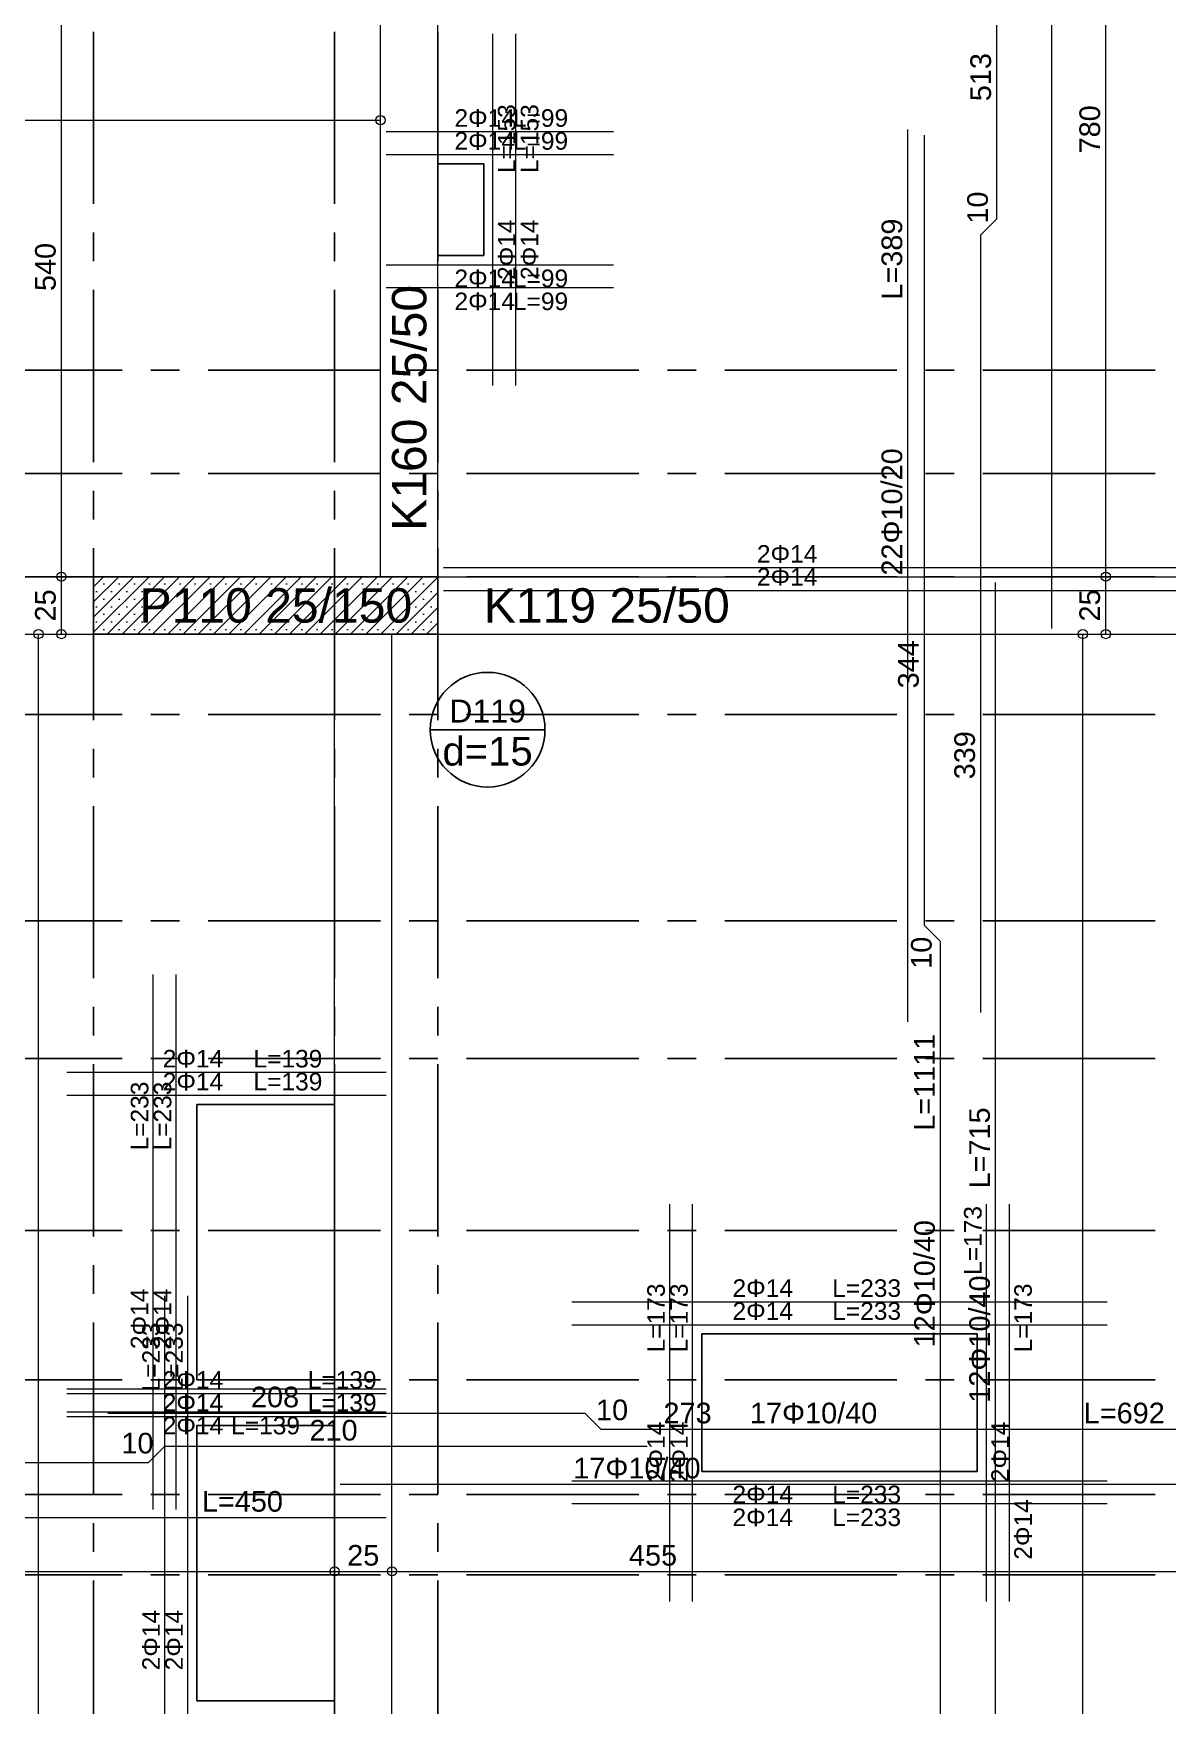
# Model space of a CAD drawing. Header units: millimetres. Extents: x 2232 to 85269, y -3593 to 5869.
# Drawn here: x 51229 to 51723, y 3966 to 4695 of the extents above; entities that cross this region are included whole.
import ezdxf

# ---------------------------------------------------------------- set-up
doc = ezdxf.new("R2010")
doc.units = ezdxf.units.MM
doc.linetypes.add('CENTER2', pattern=[112.5, 75, -12.5, 12.5, -12.5])
doc.linetypes.add('DASHDOT2', pattern=[12.7, 6.35, -3.175, 0, -3.175])
doc.layers.add('aks', color=251, linetype='DASHDOT2', lineweight=35)
for name, color, linetype in [('Donatı Topl. Uzun. Yazısı', 7, 'Continuous'), ('Donatı Uz. Yazısı', 7, 'Continuous'), ('Donatı Yazısı', 7, 'Continuous'), ('Donatı Çizgisi', 7, 'Continuous'), ('Döşeme', 7, 'Continuous'), ('Döşeme Boşluğu', 7, 'Continuous'), ('Kiriş', 7, 'Continuous'), ('Panel', 7, 'Continuous'), ('Standart', 7, 'Continuous'), ('Ölçülendirme', 7, 'Continuous')]:
    doc.layers.add(name, color=color, linetype=linetype)
doc.styles.add('arial_1_18', font='arial.ttf', dxfattribs={"height": 0.2})

# ---------------------------------------------------------------- blocks, each defined once
blk = doc.blocks.new('IDE382Entity2644')
at = {"layer": 'Donatı Çizgisi', "color": 5, "linetype": 'Continuous', "lineweight": 5}
blk.add_lwpolyline([(1002.5, 1519), (1457.5, 1519)], dxfattribs=at)
at = {"layer": 'Donatı Topl. Uzun. Yazısı', "color": 1, "linetype": 'Continuous', "lineweight": 5, "style": 'arial_1_18'}
blk.add_text('L=455', height=7.65, dxfattribs=at).set_placement((1336.48, 1521.12))
at = {"layer": 'Donatı Yazısı', "color": 5, "linetype": 'Continuous', "lineweight": 5, "style": 'arial_1_18'}
blk.add_text('2Φ14', height=7.65, dxfattribs=at).set_placement((1139, 1521.12))
blk = doc.blocks.new('IDE382Entity2645')
at = {"layer": 'Donatı Çizgisi', "color": 5, "linetype": 'Continuous', "lineweight": 5}
blk.add_lwpolyline([(1002.5, 1529), (1457.5, 1529)], dxfattribs=at)
at = {"layer": 'Donatı Topl. Uzun. Yazısı', "color": 1, "linetype": 'Continuous', "lineweight": 5, "style": 'arial_1_18'}
blk.add_text('L=455', height=7.65, dxfattribs=at).set_placement((1336.48, 1531.12))
at = {"layer": 'Donatı Yazısı', "color": 5, "linetype": 'Continuous', "lineweight": 5, "style": 'arial_1_18'}
blk.add_text('2Φ14', height=7.65, dxfattribs=at).set_placement((1139, 1531.12))
blk = doc.blocks.new('IDE382Entity2672')
at = {"layer": 'Döşeme Boşluğu', "color": 8, "linetype": 'Continuous', "lineweight": -3}
blk.add_lwpolyline([(1115, 1135), (1235, 1135)], dxfattribs=at)
blk = doc.blocks.new('IDE382Entity2673')
at = {"layer": 'Döşeme Boşluğu', "color": 8, "linetype": 'Continuous', "lineweight": -3}
blk.add_lwpolyline([(1235, 1135), (1235, 1195)], dxfattribs=at)
blk = doc.blocks.new('IDE382Entity2674')
at = {"layer": 'Döşeme Boşluğu', "color": 8, "linetype": 'Continuous', "lineweight": -3}
blk.add_lwpolyline([(1235, 1195), (1115, 1195)], dxfattribs=at)
blk = doc.blocks.new('IDE382Entity2675')
at = {"layer": 'Döşeme Boşluğu', "color": 8, "linetype": 'Continuous', "lineweight": -3}
blk.add_lwpolyline([(1115, 1195), (1115, 1135)], dxfattribs=at)
blk = doc.blocks.new('IDE382Entity2676')
at = {"layer": 'Donatı Çizgisi', "color": 5, "linetype": 'Continuous', "lineweight": 5}
blk.add_lwpolyline([(1058.41, 1199), (1291.59, 1199)], dxfattribs=at)
at = {"layer": 'Donatı Topl. Uzun. Yazısı', "color": 1, "linetype": 'Continuous', "lineweight": 5, "style": 'arial_1_18'}
blk.add_text('L=233', height=7.65, dxfattribs=at).set_placement((1171.8, 1201.12))
at = {"layer": 'Donatı Yazısı', "color": 5, "linetype": 'Continuous', "lineweight": 5, "style": 'arial_1_18'}
blk.add_text('2Φ14', height=7.65, dxfattribs=at).set_placement((1128.36, 1201.12))
blk = doc.blocks.new('IDE382Entity2677')
at = {"layer": 'Donatı Çizgisi', "color": 5, "linetype": 'Continuous', "lineweight": 5}
blk.add_lwpolyline([(1058.41, 1209), (1291.59, 1209)], dxfattribs=at)
at = {"layer": 'Donatı Topl. Uzun. Yazısı', "color": 1, "linetype": 'Continuous', "lineweight": 5, "style": 'arial_1_18'}
blk.add_text('L=233', height=7.65, dxfattribs=at).set_placement((1171.8, 1211.12))
at = {"layer": 'Donatı Yazısı', "color": 5, "linetype": 'Continuous', "lineweight": 5, "style": 'arial_1_18'}
blk.add_text('2Φ14', height=7.65, dxfattribs=at).set_placement((1128.36, 1211.12))
blk = doc.blocks.new('IDE382Entity2678')
at = {"layer": 'Donatı Çizgisi', "color": 5, "linetype": 'Continuous', "lineweight": 5}
blk.add_lwpolyline([(1239, 1078.41), (1239, 1251.59)], dxfattribs=at)
at = {"layer": 'Donatı Topl. Uzun. Yazısı', "color": 1, "linetype": 'Continuous', "lineweight": 5, "style": 'arial_1_18'}
blk.add_text('L=173', height=7.65, rotation=90, dxfattribs=at).set_placement((1236.88, 1220.71))
at = {"layer": 'Donatı Yazısı', "color": 5, "linetype": 'Continuous', "lineweight": 5, "style": 'arial_1_18'}
blk.add_text('2Φ14', height=7.65, rotation=90, dxfattribs=at).set_placement((1248.78, 1130.36))
blk = doc.blocks.new('IDE382Entity2679')
at = {"layer": 'Donatı Çizgisi', "color": 5, "linetype": 'Continuous', "lineweight": 5}
blk.add_lwpolyline([(1249, 1078.41), (1249, 1251.59)], dxfattribs=at)
at = {"layer": 'Donatı Topl. Uzun. Yazısı', "color": 1, "linetype": 'Continuous', "lineweight": 5, "style": 'arial_1_18'}
blk.add_text('L=173', height=7.65, rotation=90, dxfattribs=at).set_placement((1258.78, 1186.94))
at = {"layer": 'Donatı Yazısı', "color": 5, "linetype": 'Continuous', "lineweight": 5, "style": 'arial_1_18'}
blk.add_text('2Φ14', height=7.65, rotation=90, dxfattribs=at).set_placement((1258.78, 1096.59))
blk = doc.blocks.new('IDE382Entity2680')
at = {"layer": 'Donatı Çizgisi', "color": 5, "linetype": 'Continuous', "lineweight": 5}
blk.add_lwpolyline([(1058.41, 1131), (1291.59, 1131)], dxfattribs=at)
at = {"layer": 'Donatı Topl. Uzun. Yazısı', "color": 1, "linetype": 'Continuous', "lineweight": 5, "style": 'arial_1_18'}
blk.add_text('L=233', height=7.65, dxfattribs=at).set_placement((1171.8, 1121.22))
at = {"layer": 'Donatı Yazısı', "color": 5, "linetype": 'Continuous', "lineweight": 5, "style": 'arial_1_18'}
blk.add_text('2Φ14', height=7.65, dxfattribs=at).set_placement((1128.36, 1121.22))
blk = doc.blocks.new('IDE382Entity2681')
at = {"layer": 'Donatı Çizgisi', "color": 5, "linetype": 'Continuous', "lineweight": 5}
blk.add_lwpolyline([(1058.41, 1121), (1291.59, 1121)], dxfattribs=at)
at = {"layer": 'Donatı Topl. Uzun. Yazısı', "color": 1, "linetype": 'Continuous', "lineweight": 5, "style": 'arial_1_18'}
blk.add_text('L=233', height=7.65, dxfattribs=at).set_placement((1171.8, 1111.22))
at = {"layer": 'Donatı Yazısı', "color": 5, "linetype": 'Continuous', "lineweight": 5, "style": 'arial_1_18'}
blk.add_text('2Φ14', height=7.65, dxfattribs=at).set_placement((1128.36, 1111.22))
blk = doc.blocks.new('IDE382Entity2682')
at = {"layer": 'Donatı Çizgisi', "color": 5, "linetype": 'Continuous', "lineweight": 5}
blk.add_lwpolyline([(1111, 1078.41), (1111, 1251.59)], dxfattribs=at)
at = {"layer": 'Donatı Topl. Uzun. Yazısı', "color": 1, "linetype": 'Continuous', "lineweight": 5, "style": 'arial_1_18'}
blk.add_text('L=173', height=7.65, rotation=90, dxfattribs=at).set_placement((1108.88, 1186.94))
at = {"layer": 'Donatı Yazısı', "color": 5, "linetype": 'Continuous', "lineweight": 5, "style": 'arial_1_18'}
blk.add_text('2Φ14', height=7.65, rotation=90, dxfattribs=at).set_placement((1108.88, 1130.36))
blk = doc.blocks.new('IDE382Entity2683')
at = {"layer": 'Donatı Çizgisi', "color": 5, "linetype": 'Continuous', "lineweight": 5}
blk.add_lwpolyline([(1101, 1078.41), (1101, 1251.59)], dxfattribs=at)
at = {"layer": 'Donatı Topl. Uzun. Yazısı', "color": 1, "linetype": 'Continuous', "lineweight": 5, "style": 'arial_1_18'}
blk.add_text('L=173', height=7.65, rotation=90, dxfattribs=at).set_placement((1098.88, 1186.94))
at = {"layer": 'Donatı Yazısı', "color": 5, "linetype": 'Continuous', "lineweight": 5, "style": 'arial_1_18'}
blk.add_text('2Φ14', height=7.65, rotation=90, dxfattribs=at).set_placement((1098.88, 1130.36))
blk = doc.blocks.new('IDE382Entity2684')
at = {"layer": 'Döşeme Boşluğu', "color": 8, "linetype": 'Continuous', "lineweight": -3}
blk.add_lwpolyline([(895, 1155), (895, 1035)], dxfattribs=at)
blk = doc.blocks.new('IDE382Entity2685')
at = {"layer": 'Döşeme Boşluğu', "color": 8, "linetype": 'Continuous', "lineweight": -3}
blk.add_lwpolyline([(895, 1035), (955, 1035)], dxfattribs=at)
blk = doc.blocks.new('IDE382Entity2686')
at = {"layer": 'Döşeme Boşluğu', "color": 8, "linetype": 'Continuous', "lineweight": -3}
blk.add_lwpolyline([(955, 1035), (955, 1155)], dxfattribs=at)
blk = doc.blocks.new('IDE382Entity2687')
at = {"layer": 'Döşeme Boşluğu', "color": 8, "linetype": 'Continuous', "lineweight": -3}
blk.add_lwpolyline([(955, 1155), (895, 1155)], dxfattribs=at)
blk = doc.blocks.new('IDE382Entity2690')
at = {"layer": 'Donatı Çizgisi', "color": 5, "linetype": 'Continuous', "lineweight": 5}
blk.add_lwpolyline([(891, 978.41), (891, 1211.59)], dxfattribs=at)
at = {"layer": 'Donatı Topl. Uzun. Yazısı', "color": 1, "linetype": 'Continuous', "lineweight": 5, "style": 'arial_1_18'}
blk.add_text('L=233', height=7.65, rotation=90, dxfattribs=at).set_placement((888.87, 1169.92))
at = {"layer": 'Donatı Yazısı', "color": 5, "linetype": 'Continuous', "lineweight": 5, "style": 'arial_1_18'}
blk.add_text('2Φ14', height=7.65, rotation=90, dxfattribs=at).set_placement((888.87, 1048.36))
blk = doc.blocks.new('IDE382Entity2691')
at = {"layer": 'Donatı Çizgisi', "color": 5, "linetype": 'Continuous', "lineweight": 5}
blk.add_lwpolyline([(881, 978.41), (881, 1211.59)], dxfattribs=at)
at = {"layer": 'Donatı Topl. Uzun. Yazısı', "color": 1, "linetype": 'Continuous', "lineweight": 5, "style": 'arial_1_18'}
blk.add_text('L=233', height=7.65, rotation=90, dxfattribs=at).set_placement((878.87, 1169.92))
at = {"layer": 'Donatı Yazısı', "color": 5, "linetype": 'Continuous', "lineweight": 5, "style": 'arial_1_18'}
blk.add_text('2Φ14', height=7.65, rotation=90, dxfattribs=at).set_placement((878.87, 1048.36))
blk = doc.blocks.new('IDE382Entity2692')
at = {"layer": 'Donatı Çizgisi', "color": 5, "linetype": 'Continuous', "lineweight": 5}
blk.add_lwpolyline([(838.41, 1159), (977.5, 1159)], dxfattribs=at)
at = {"layer": 'Donatı Topl. Uzun. Yazısı', "color": 1, "linetype": 'Continuous', "lineweight": 5, "style": 'arial_1_18'}
blk.add_text('L=139', height=7.65, dxfattribs=at).set_placement((943.31, 1161.12))
at = {"layer": 'Donatı Yazısı', "color": 5, "linetype": 'Continuous', "lineweight": 5, "style": 'arial_1_18'}
blk.add_text('2Φ14', height=7.65, dxfattribs=at).set_placement((880.14, 1161.12))
blk = doc.blocks.new('IDE382Entity2693')
at = {"layer": 'Donatı Çizgisi', "color": 5, "linetype": 'Continuous', "lineweight": 5}
blk.add_lwpolyline([(838.41, 1169), (977.5, 1169)], dxfattribs=at)
at = {"layer": 'Donatı Topl. Uzun. Yazısı', "color": 1, "linetype": 'Continuous', "lineweight": 5, "style": 'arial_1_18'}
blk.add_text('L=139', height=7.65, dxfattribs=at).set_placement((943.31, 1171.12))
at = {"layer": 'Donatı Yazısı', "color": 5, "linetype": 'Continuous', "lineweight": 5, "style": 'arial_1_18'}
blk.add_text('2Φ14', height=7.65, dxfattribs=at).set_placement((880.14, 1171.12))
blk = doc.blocks.new('IDE382Entity2694')
at = {"layer": 'Döşeme Boşluğu', "color": 8, "linetype": 'Continuous', "lineweight": -3}
blk.add_lwpolyline([(955, 1175), (955, 1295)], dxfattribs=at)
blk = doc.blocks.new('IDE382Entity2695')
at = {"layer": 'Döşeme Boşluğu', "color": 8, "linetype": 'Continuous', "lineweight": -3}
blk.add_lwpolyline([(955, 1295), (895, 1295)], dxfattribs=at)
blk = doc.blocks.new('IDE382Entity2696')
at = {"layer": 'Döşeme Boşluğu', "color": 8, "linetype": 'Continuous', "lineweight": -3}
blk.add_lwpolyline([(895, 1295), (895, 1175)], dxfattribs=at)
blk = doc.blocks.new('IDE382Entity2697')
at = {"layer": 'Döşeme Boşluğu', "color": 8, "linetype": 'Continuous', "lineweight": -3}
blk.add_lwpolyline([(895, 1175), (955, 1175)], dxfattribs=at)
blk = doc.blocks.new('IDE382Entity2698')
at = {"layer": 'Donatı Çizgisi', "color": 5, "linetype": 'Continuous', "lineweight": 5}
blk.add_lwpolyline([(886, 1118.41), (886, 1351.59)], dxfattribs=at)
at = {"layer": 'Donatı Topl. Uzun. Yazısı', "color": 1, "linetype": 'Continuous', "lineweight": 5, "style": 'arial_1_18'}
blk.add_text('L=233', height=7.65, rotation=90, dxfattribs=at).set_placement((883.87, 1274.94))
at = {"layer": 'Donatı Yazısı', "color": 5, "linetype": 'Continuous', "lineweight": 5, "style": 'arial_1_18'}
blk.add_text('2Φ14', height=7.65, rotation=90, dxfattribs=at).set_placement((883.87, 1188.36))
blk = doc.blocks.new('IDE382Entity2699')
at = {"layer": 'Donatı Çizgisi', "color": 5, "linetype": 'Continuous', "lineweight": 5}
blk.add_lwpolyline([(876, 1118.41), (876, 1351.59)], dxfattribs=at)
at = {"layer": 'Donatı Topl. Uzun. Yazısı', "color": 1, "linetype": 'Continuous', "lineweight": 5, "style": 'arial_1_18'}
blk.add_text('L=233', height=7.65, rotation=90, dxfattribs=at).set_placement((873.87, 1274.94))
at = {"layer": 'Donatı Yazısı', "color": 5, "linetype": 'Continuous', "lineweight": 5, "style": 'arial_1_18'}
blk.add_text('2Φ14', height=7.65, rotation=90, dxfattribs=at).set_placement((873.87, 1188.36))
blk = doc.blocks.new('IDE382Entity2700')
at = {"layer": 'Donatı Çizgisi', "color": 5, "linetype": 'Continuous', "lineweight": 5}
blk.add_lwpolyline([(838.41, 1299), (977.5, 1299)], dxfattribs=at)
at = {"layer": 'Donatı Topl. Uzun. Yazısı', "color": 1, "linetype": 'Continuous', "lineweight": 5, "style": 'arial_1_18'}
blk.add_text('L=139', height=7.65, dxfattribs=at).set_placement((919.67, 1301.12))
at = {"layer": 'Donatı Yazısı', "color": 5, "linetype": 'Continuous', "lineweight": 5, "style": 'arial_1_18'}
blk.add_text('2Φ14', height=7.65, dxfattribs=at).set_placement((880.14, 1301.12))
blk = doc.blocks.new('IDE382Entity2701')
at = {"layer": 'Donatı Çizgisi', "color": 5, "linetype": 'Continuous', "lineweight": 5}
blk.add_lwpolyline([(838.41, 1309), (977.5, 1309)], dxfattribs=at)
at = {"layer": 'Donatı Topl. Uzun. Yazısı', "color": 1, "linetype": 'Continuous', "lineweight": 5, "style": 'arial_1_18'}
blk.add_text('L=139', height=7.65, dxfattribs=at).set_placement((919.67, 1311.12))
at = {"layer": 'Donatı Yazısı', "color": 5, "linetype": 'Continuous', "lineweight": 5, "style": 'arial_1_18'}
blk.add_text('2Φ14', height=7.65, dxfattribs=at).set_placement((880.14, 1311.12))
blk = doc.blocks.new('IDE382Entity2702')
at = {"layer": 'Donatı Çizgisi', "color": 5, "linetype": 'Continuous', "lineweight": 5}
blk.add_lwpolyline([(838.41, 1171), (977.5, 1171)], dxfattribs=at)
at = {"layer": 'Donatı Topl. Uzun. Yazısı', "color": 1, "linetype": 'Continuous', "lineweight": 5, "style": 'arial_1_18'}
blk.add_text('L=139', height=7.65, dxfattribs=at).set_placement((943.31, 1161.22))
at = {"layer": 'Donatı Yazısı', "color": 5, "linetype": 'Continuous', "lineweight": 5, "style": 'arial_1_18'}
blk.add_text('2Φ14', height=7.65, dxfattribs=at).set_placement((880.14, 1161.22))
blk = doc.blocks.new('IDE382Entity2703')
at = {"layer": 'Donatı Çizgisi', "color": 5, "linetype": 'Continuous', "lineweight": 5}
blk.add_lwpolyline([(838.41, 1161), (977.5, 1161)], dxfattribs=at)
at = {"layer": 'Donatı Topl. Uzun. Yazısı', "color": 1, "linetype": 'Continuous', "lineweight": 5, "style": 'arial_1_18'}
blk.add_text('L=139', height=7.65, dxfattribs=at).set_placement((909.93, 1151.22))
at = {"layer": 'Donatı Yazısı', "color": 5, "linetype": 'Continuous', "lineweight": 5, "style": 'arial_1_18'}
blk.add_text('2Φ14', height=7.65, dxfattribs=at).set_placement((880.14, 1151.22))
blk = doc.blocks.new('IDE382Entity2707')
at = {"layer": 'Döşeme', "color": 117, "linetype": 'Continuous', "lineweight": -3}
blk.add_lwpolyline([(996.67, 1458.33), (1046.67, 1458.33)], dxfattribs=at)
blk.add_circle((1021.67, 1458.33), 25, dxfattribs=at)
at = {"layer": 'Döşeme', "color": 178, "linetype": 'Continuous', "lineweight": -3, "style": 'arial_1_18'}
blk.add_text('D119', height=10, dxfattribs=at).set_placement((1004.97, 1461.46))
at = {"layer": 'Döşeme', "color": 164, "linetype": 'Continuous', "lineweight": -3, "style": 'arial_1_18'}
blk.add_text('d=15', height=12.5, dxfattribs=at).set_placement((1002, 1442.71))
blk = doc.blocks.new('IDE382Entity2819')
at = {"layer": 'Kiriş', "color": 4, "linetype": 'Continuous', "lineweight": 5}
blk.add_lwpolyline([(1000, 1525), (1000, 2050)], dxfattribs=at)
blk = doc.blocks.new('IDE382Entity2820')
at = {"layer": 'Kiriş', "color": 4, "linetype": 'Continuous', "lineweight": 5}
blk.add_lwpolyline([(975, 1525), (975, 2050)], dxfattribs=at)
blk = doc.blocks.new('IDE382Entity2821')
at = {"layer": 'Kiriş', "color": 159, "linetype": 'Continuous', "lineweight": 5, "style": 'arial_1_18'}
blk.add_text('K160 25/50', height=15, rotation=90, dxfattribs=at).set_placement((995, 1545))
blk = doc.blocks.new('IDE382Entity2825')
at = {"layer": 'Kiriş', "color": 4, "linetype": 'Continuous', "lineweight": 5}
blk.add_lwpolyline([(1000, 1500), (1435, 1500)], dxfattribs=at)
blk = doc.blocks.new('IDE382Entity2826')
at = {"layer": 'Kiriş', "color": 4, "linetype": 'Continuous', "lineweight": 5}
blk.add_lwpolyline([(1000, 1525), (1435, 1525)], dxfattribs=at)
blk = doc.blocks.new('IDE382Entity2827')
at = {"layer": 'Kiriş', "color": 159, "linetype": 'Continuous', "lineweight": 5, "style": 'arial_1_18'}
blk.add_text('K119 25/50', height=15, dxfattribs=at).set_placement((1020, 1505))
blk = doc.blocks.new('IDE382Entity2828')
at = {"layer": 'Kiriş', "color": 4, "linetype": 'Continuous', "lineweight": 5}
blk.add_lwpolyline([(980, 830), (980, 1500)], dxfattribs=at)
blk = doc.blocks.new('IDE382Entity2829')
at = {"layer": 'Kiriş', "color": 4, "linetype": 'Continuous', "lineweight": 5}
blk.add_lwpolyline([(955, 830), (955, 1500)], dxfattribs=at)
blk = doc.blocks.new('IDE382Entity2831')
at = {"layer": 'Kiriş', "color": 4, "linetype": 'Continuous', "lineweight": 5}
blk.add_lwpolyline([(550, 1500), (850, 1500)], dxfattribs=at)
blk = doc.blocks.new('IDE382Entity2832')
at = {"layer": 'Kiriş', "color": 4, "linetype": 'Continuous', "lineweight": 5}
blk.add_lwpolyline([(550, 1525), (850, 1525)], dxfattribs=at)
blk = doc.blocks.new('IDE382Entity3037')
at = {"layer": 'Panel', "linetype": 'Continuous', "lineweight": 5}
h = blk.add_hatch(dxfattribs=at)
h.set_pattern_fill('SACNCR', color=163, scale=50, style=0)
h.set_pattern_definition([(45, (0, 0), (-3.314563, 3.314563), []), (45, (3.3146, 0), (-3.314563, 3.314563), [0, -4.6875])])
h.paths.add_polyline_path([(850, 1525), (1000, 1525), (1000, 1500), (850, 1500)])
blk = doc.blocks.new('IDE382Entity3038')
at = {"layer": 'Panel', "color": 164, "linetype": 'Continuous', "lineweight": -3}
blk.add_lwpolyline([(850, 1500), (850, 1525)], dxfattribs=at)
blk = doc.blocks.new('IDE382Entity3039')
at = {"layer": 'Panel', "color": 164, "linetype": 'Continuous', "lineweight": -3}
blk.add_lwpolyline([(850, 1500), (1000, 1500)], dxfattribs=at)
blk = doc.blocks.new('IDE382Entity3040')
at = {"layer": 'Panel', "color": 164, "linetype": 'Continuous', "lineweight": -3}
blk.add_lwpolyline([(1000, 1500), (1000, 1525)], dxfattribs=at)
blk = doc.blocks.new('IDE382Entity3041')
at = {"layer": 'Panel', "color": 164, "linetype": 'Continuous', "lineweight": -3}
blk.add_lwpolyline([(850, 1525), (1000, 1525)], dxfattribs=at)
blk = doc.blocks.new('IDE382Entity3042')
at = {"layer": 'Panel', "color": 159, "linetype": 'Continuous', "lineweight": -3, "style": 'arial_1_18'}
blk.add_text('P110 25/150', height=15, dxfattribs=at).set_placement((870, 1505))
blk = doc.blocks.new('IDE382Entity3069')
at = {"layer": 'aks', "color": 251, "linetype": 'CENTER2', "lineweight": -3}
blk.add_lwpolyline([(0, 1175), (3260, 1175)], dxfattribs=at)
blk = doc.blocks.new('IDE382Entity3217')
at = {"layer": 'aks', "color": 251, "linetype": 'CENTER2', "lineweight": -3}
blk.add_lwpolyline([(0, 1615), (3260, 1615)], dxfattribs=at)
blk = doc.blocks.new('IDE382Entity3224')
at = {"layer": 'aks', "color": 251, "linetype": 'CENTER2', "lineweight": -3}
blk.add_lwpolyline([(0, 1465), (3260, 1465)], dxfattribs=at)
blk = doc.blocks.new('IDE382Entity3231')
at = {"layer": 'aks', "color": 251, "linetype": 'CENTER2', "lineweight": -3}
blk.add_lwpolyline([(0, 1570), (3260, 1570)], dxfattribs=at)
blk = doc.blocks.new('IDE382Entity3238')
at = {"layer": 'aks', "color": 251, "linetype": 'CENTER2', "lineweight": -3}
blk.add_lwpolyline([(0, 1315), (3260, 1315)], dxfattribs=at)
blk = doc.blocks.new('IDE382Entity3245')
at = {"layer": 'aks', "color": 251, "linetype": 'CENTER2', "lineweight": -3}
blk.add_lwpolyline([(0, 1525), (3260, 1525)], dxfattribs=at)
blk = doc.blocks.new('IDE382Entity3252')
at = {"layer": 'aks', "color": 251, "linetype": 'CENTER2', "lineweight": -3}
blk.add_lwpolyline([(0, 1375), (3260, 1375)], dxfattribs=at)
blk = doc.blocks.new('IDE382Entity3364')
at = {"layer": 'aks', "color": 251, "linetype": 'CENTER2', "lineweight": -3}
blk.add_lwpolyline([(0, 1125), (3260, 1125)], dxfattribs=at)
blk = doc.blocks.new('IDE382Entity3392')
at = {"layer": 'aks', "color": 251, "linetype": 'CENTER2', "lineweight": -3}
blk.add_lwpolyline([(0, 1090), (3260, 1090)], dxfattribs=at)
blk = doc.blocks.new('IDE382Entity3399')
at = {"layer": 'aks', "color": 251, "linetype": 'CENTER2', "lineweight": -3}
blk.add_lwpolyline([(0, 1240), (3260, 1240)], dxfattribs=at)
blk = doc.blocks.new('IDE382Entity3413')
at = {"layer": 'aks', "color": 251, "linetype": 'CENTER2', "lineweight": -3}
blk.add_lwpolyline([(1000, 0), (1000, 2330)], dxfattribs=at)
blk = doc.blocks.new('IDE382Entity3420')
at = {"layer": 'aks', "color": 251, "linetype": 'CENTER2', "lineweight": -3}
blk.add_lwpolyline([(850, 0), (850, 2330)], dxfattribs=at)
blk = doc.blocks.new('IDE382Entity3476')
at = {"layer": 'aks', "color": 251, "linetype": 'CENTER2', "lineweight": -3}
blk.add_lwpolyline([(955, 0), (955, 2330)], dxfattribs=at)
blk = doc.blocks.new('IDE382Entity3601')
at = {"layer": 'Döşeme Boşluğu', "color": 8, "linetype": 'Continuous', "lineweight": -3}
blk.add_lwpolyline([(1020, 1665), (1020, 1705)], dxfattribs=at)
blk = doc.blocks.new('IDE382Entity3602')
at = {"layer": 'Döşeme Boşluğu', "color": 8, "linetype": 'Continuous', "lineweight": -3}
blk.add_lwpolyline([(1020, 1705), (1000, 1705)], dxfattribs=at)
blk = doc.blocks.new('IDE382Entity3603')
at = {"layer": 'Döşeme Boşluğu', "color": 8, "linetype": 'Continuous', "lineweight": -3}
blk.add_lwpolyline([(1000, 1705), (1000, 1665)], dxfattribs=at)
blk = doc.blocks.new('IDE382Entity3604')
at = {"layer": 'Döşeme Boşluğu', "color": 8, "linetype": 'Continuous', "lineweight": -3}
blk.add_lwpolyline([(1000, 1665), (1020, 1665)], dxfattribs=at)
blk = doc.blocks.new('IDE382Entity3605')
at = {"layer": 'Donatı Çizgisi', "color": 5, "linetype": 'Continuous', "lineweight": 5}
blk.add_lwpolyline([(977.5, 1709), (1076.59, 1709)], dxfattribs=at)
at = {"layer": 'Donatı Topl. Uzun. Yazısı', "color": 1, "linetype": 'Continuous', "lineweight": 5, "style": 'arial_1_18'}
blk.add_text('L=99', height=7.65, dxfattribs=at).set_placement((1032.7, 1711.12))
at = {"layer": 'Donatı Yazısı', "color": 5, "linetype": 'Continuous', "lineweight": 5, "style": 'arial_1_18'}
blk.add_text('2Φ14', height=7.65, dxfattribs=at).set_placement((1007.23, 1711.12))
blk = doc.blocks.new('IDE382Entity3606')
at = {"layer": 'Donatı Çizgisi', "color": 5, "linetype": 'Continuous', "lineweight": 5}
blk.add_lwpolyline([(977.5, 1719), (1076.59, 1719)], dxfattribs=at)
at = {"layer": 'Donatı Topl. Uzun. Yazısı', "color": 1, "linetype": 'Continuous', "lineweight": 5, "style": 'arial_1_18'}
blk.add_text('L=99', height=7.65, dxfattribs=at).set_placement((1032.7, 1721.12))
at = {"layer": 'Donatı Yazısı', "color": 5, "linetype": 'Continuous', "lineweight": 5, "style": 'arial_1_18'}
blk.add_text('2Φ14', height=7.65, dxfattribs=at).set_placement((1007.23, 1721.12))
blk = doc.blocks.new('IDE382Entity3607')
at = {"layer": 'Donatı Çizgisi', "color": 5, "linetype": 'Continuous', "lineweight": 5}
blk.add_lwpolyline([(1024, 1608.41), (1024, 1761.59)], dxfattribs=at)
at = {"layer": 'Donatı Topl. Uzun. Yazısı', "color": 1, "linetype": 'Continuous', "lineweight": 5, "style": 'arial_1_18'}
blk.add_text('L=153', height=7.65, rotation=90, dxfattribs=at).set_placement((1033.78, 1700.94))
at = {"layer": 'Donatı Yazısı', "color": 5, "linetype": 'Continuous', "lineweight": 5, "style": 'arial_1_18'}
blk.add_text('2Φ14', height=7.65, rotation=90, dxfattribs=at).set_placement((1033.78, 1654.36))
blk = doc.blocks.new('IDE382Entity3608')
at = {"layer": 'Donatı Çizgisi', "color": 5, "linetype": 'Continuous', "lineweight": 5}
blk.add_lwpolyline([(1034, 1608.41), (1034, 1761.59)], dxfattribs=at)
at = {"layer": 'Donatı Topl. Uzun. Yazısı', "color": 1, "linetype": 'Continuous', "lineweight": 5, "style": 'arial_1_18'}
blk.add_text('L=153', height=7.65, rotation=90, dxfattribs=at).set_placement((1043.78, 1700.94))
at = {"layer": 'Donatı Yazısı', "color": 5, "linetype": 'Continuous', "lineweight": 5, "style": 'arial_1_18'}
blk.add_text('2Φ14', height=7.65, rotation=90, dxfattribs=at).set_placement((1043.78, 1654.36))
blk = doc.blocks.new('IDE382Entity3609')
at = {"layer": 'Donatı Çizgisi', "color": 5, "linetype": 'Continuous', "lineweight": 5}
blk.add_lwpolyline([(977.5, 1661), (1076.59, 1661)], dxfattribs=at)
at = {"layer": 'Donatı Topl. Uzun. Yazısı', "color": 1, "linetype": 'Continuous', "lineweight": 5, "style": 'arial_1_18'}
blk.add_text('L=99', height=7.65, dxfattribs=at).set_placement((1032.7, 1651.22))
at = {"layer": 'Donatı Yazısı', "color": 5, "linetype": 'Continuous', "lineweight": 5, "style": 'arial_1_18'}
blk.add_text('2Φ14', height=7.65, dxfattribs=at).set_placement((1007.23, 1651.22))
blk = doc.blocks.new('IDE382Entity3610')
at = {"layer": 'Donatı Çizgisi', "color": 5, "linetype": 'Continuous', "lineweight": 5}
blk.add_lwpolyline([(977.5, 1651), (1076.59, 1651)], dxfattribs=at)
at = {"layer": 'Donatı Topl. Uzun. Yazısı', "color": 1, "linetype": 'Continuous', "lineweight": 5, "style": 'arial_1_18'}
blk.add_text('L=99', height=7.65, dxfattribs=at).set_placement((1032.7, 1641.22))
at = {"layer": 'Donatı Yazısı', "color": 5, "linetype": 'Continuous', "lineweight": 5, "style": 'arial_1_18'}
blk.add_text('2Φ14', height=7.65, dxfattribs=at).set_placement((1007.23, 1641.22))
blk = doc.blocks.new('IDE382Entity3859')
at = {"layer": 'Donatı Çizgisi', "color": 5, "linetype": 'Continuous', "lineweight": 5}
for points in [[(1267.5, 1502.5), (1267.5, 2327.5)], [(1243.5, 1681), (1243.5, 2193.57)], [(1204.8, 1331), (1204.8, 1720)], [(1212, 1373), (1212, 1717.5)], [(1236.5, 1674), (1243.5, 1681)], [(1236.5, 1335), (1236.5, 1674)], [(1243, 807.5), (1243, 1522.5)], [(1219, 1366), (1212, 1373)], [(1219, 964), (1219, 1366)], [(856.25, 1160.5), (1064, 1160.5)], [(1064, 1160.5), (1071, 1153.5)], [(1071, 1153.5), (1344, 1153.5)], [(874, 1139), (881, 1146)], [(881, 1146), (1091.25, 1146)], [(607.86, 1139), (874, 1139)], [(957.5, 1129.5), (1457.5, 1129.5)], [(527.5, 1115), (977.5, 1115)]]:
    blk.add_lwpolyline(points, dxfattribs=at)
at = {"layer": 'Donatı Topl. Uzun. Yazısı', "color": 1, "linetype": 'Continuous', "lineweight": 5, "style": 'arial_1_18'}
for s, p in [('L=389', (1202.3, 1645.79)), ('L=1111', (1216.5, 1283.5)), ('L=715', (1240.5, 1258.39))]:
    blk.add_text(s, height=9, rotation=90, dxfattribs=at).set_placement(p)
for s, p in [('L=692', (1281.39, 1156)), ('L=450', (897.19, 1117.5))]:
    blk.add_text(s, height=9, dxfattribs=at).set_placement(p)
at = {"layer": 'Donatı Uz. Yazısı', "color": 5, "linetype": 'Continuous', "lineweight": 5, "style": 'arial_1_18'}
for s, p in [('513', (1241, 1732.26)), ('10', (1239.63, 1678.9)), ('344', (1209.5, 1476.35)), ('339', (1234, 1436.7)), ('10', (1215.13, 1354.12))]:
    blk.add_text(s, height=9, rotation=90, dxfattribs=at).set_placement(p)
for s, p in [('208', (918.58, 1163)), ('10', (1068.9, 1157.37)), ('273', (1098.3, 1156)), ('10', (862.12, 1142.87)), ('210', (944.07, 1148.5))]:
    blk.add_text(s, height=9, dxfattribs=at).set_placement(p)
at = {"layer": 'Donatı Yazısı', "color": 5, "linetype": 'Continuous', "lineweight": 5, "style": 'arial_1_18'}
for s, p in [('22Φ10/20', (1202.3, 1525.5)), ('12Φ10/40', (1216.5, 1189.12)), ('12Φ10/40', (1240.5, 1165))]:
    blk.add_text(s, height=9, rotation=90, dxfattribs=at).set_placement(p)
for p in [(1135.97, 1156), (1059, 1132)]:
    blk.add_text('17Φ10/40', height=9, dxfattribs=at).set_placement(p)
blk = doc.blocks.new('IDE382Entity3860')
at = {"layer": 'Ölçülendirme', "color": 1, "linetype": 'Continuous', "lineweight": 5}
for points in [[(1291, 1500), (1291, 2330)], [(836, 1500), (836, 2065)], [(525, 1724), (975, 1724)], [(826, 805), (826, 1500)], [(1281, 805), (1281, 1500)], [(525, 1091.5), (955, 1091.5)], [(955, 1091.5), (1435, 1091.5)]]:
    blk.add_lwpolyline(points, dxfattribs=at)
for centre in [(975, 1724), (836, 1525), (1291, 1525), (826, 1500), (836, 1500), (1281, 1500), (1291, 1500), (955, 1091.5), (955, 1091.5), (980, 1091.5)]:
    blk.add_circle(centre, 2, dxfattribs=at)
at = {"layer": 'Ölçülendirme', "color": 1, "linetype": 'Continuous', "lineweight": 5, "style": 'arial_1_18'}
for s, p in [('780', (1288.5, 1709.51)), ('540', (833.5, 1649.51)), ('25', (833.5, 1505.51)), ('25', (1288.5, 1505.51))]:
    blk.add_text(s, height=9, rotation=90, dxfattribs=at).set_placement(p)
for s, p in [('25', (960.51, 1094)), ('455', (1083.26, 1094))]:
    blk.add_text(s, height=9, dxfattribs=at).set_placement(p)

msp = doc.modelspace()

# ---------------------------------------------------------------- block references
at = {"layer": 'aks'}
for name in ['IDE382Entity3420', 'IDE382Entity3476', 'IDE382Entity3413', 'IDE382Entity3217', 'IDE382Entity3231', 'IDE382Entity3245', 'IDE382Entity3224', 'IDE382Entity3252', 'IDE382Entity3238', 'IDE382Entity3399', 'IDE382Entity3069', 'IDE382Entity3364', 'IDE382Entity3392']:
    msp.add_blockref(name, (50405.18, 2932.89), dxfattribs=at)
at = {"layer": 'Döşeme'}
msp.add_blockref('IDE382Entity2707', (50405.18, 2932.89), dxfattribs=at)
at = {"layer": 'Döşeme Boşluğu'}
for name in ['IDE382Entity3602', 'IDE382Entity3603', 'IDE382Entity3601', 'IDE382Entity3604', 'IDE382Entity2695', 'IDE382Entity2696', 'IDE382Entity2694', 'IDE382Entity2674', 'IDE382Entity2675', 'IDE382Entity2673', 'IDE382Entity2697', 'IDE382Entity2684', 'IDE382Entity2687', 'IDE382Entity2686', 'IDE382Entity2672', 'IDE382Entity2685']:
    msp.add_blockref(name, (50405.18, 2932.89), dxfattribs=at)
at = {"layer": 'Kiriş'}
for name in ['IDE382Entity2820', 'IDE382Entity2819', 'IDE382Entity2821', 'IDE382Entity2832', 'IDE382Entity2826', 'IDE382Entity2827', 'IDE382Entity2831', 'IDE382Entity2829', 'IDE382Entity2828', 'IDE382Entity2825']:
    msp.add_blockref(name, (50405.18, 2932.89), dxfattribs=at)
at = {"layer": 'Panel'}
for name in ['IDE382Entity3037', 'IDE382Entity3038', 'IDE382Entity3041', 'IDE382Entity3042', 'IDE382Entity3040', 'IDE382Entity3039']:
    msp.add_blockref(name, (50405.18, 2932.89), dxfattribs=at)
at = {"layer": 'Standart'}
for name in ['IDE382Entity3860', 'IDE382Entity3859', 'IDE382Entity3607', 'IDE382Entity3608', 'IDE382Entity3606', 'IDE382Entity3605', 'IDE382Entity3609', 'IDE382Entity3610', 'IDE382Entity2645', 'IDE382Entity2644', 'IDE382Entity2699', 'IDE382Entity2698', 'IDE382Entity2701', 'IDE382Entity2700', 'IDE382Entity2683', 'IDE382Entity2682', 'IDE382Entity2678', 'IDE382Entity2679', 'IDE382Entity2677', 'IDE382Entity2691', 'IDE382Entity2690', 'IDE382Entity2676', 'IDE382Entity2693', 'IDE382Entity2702', 'IDE382Entity2692', 'IDE382Entity2703', 'IDE382Entity2680', 'IDE382Entity2681']:
    msp.add_blockref(name, (50405.18, 2932.89), dxfattribs=at)

doc.saveas('drawing.dxf')
